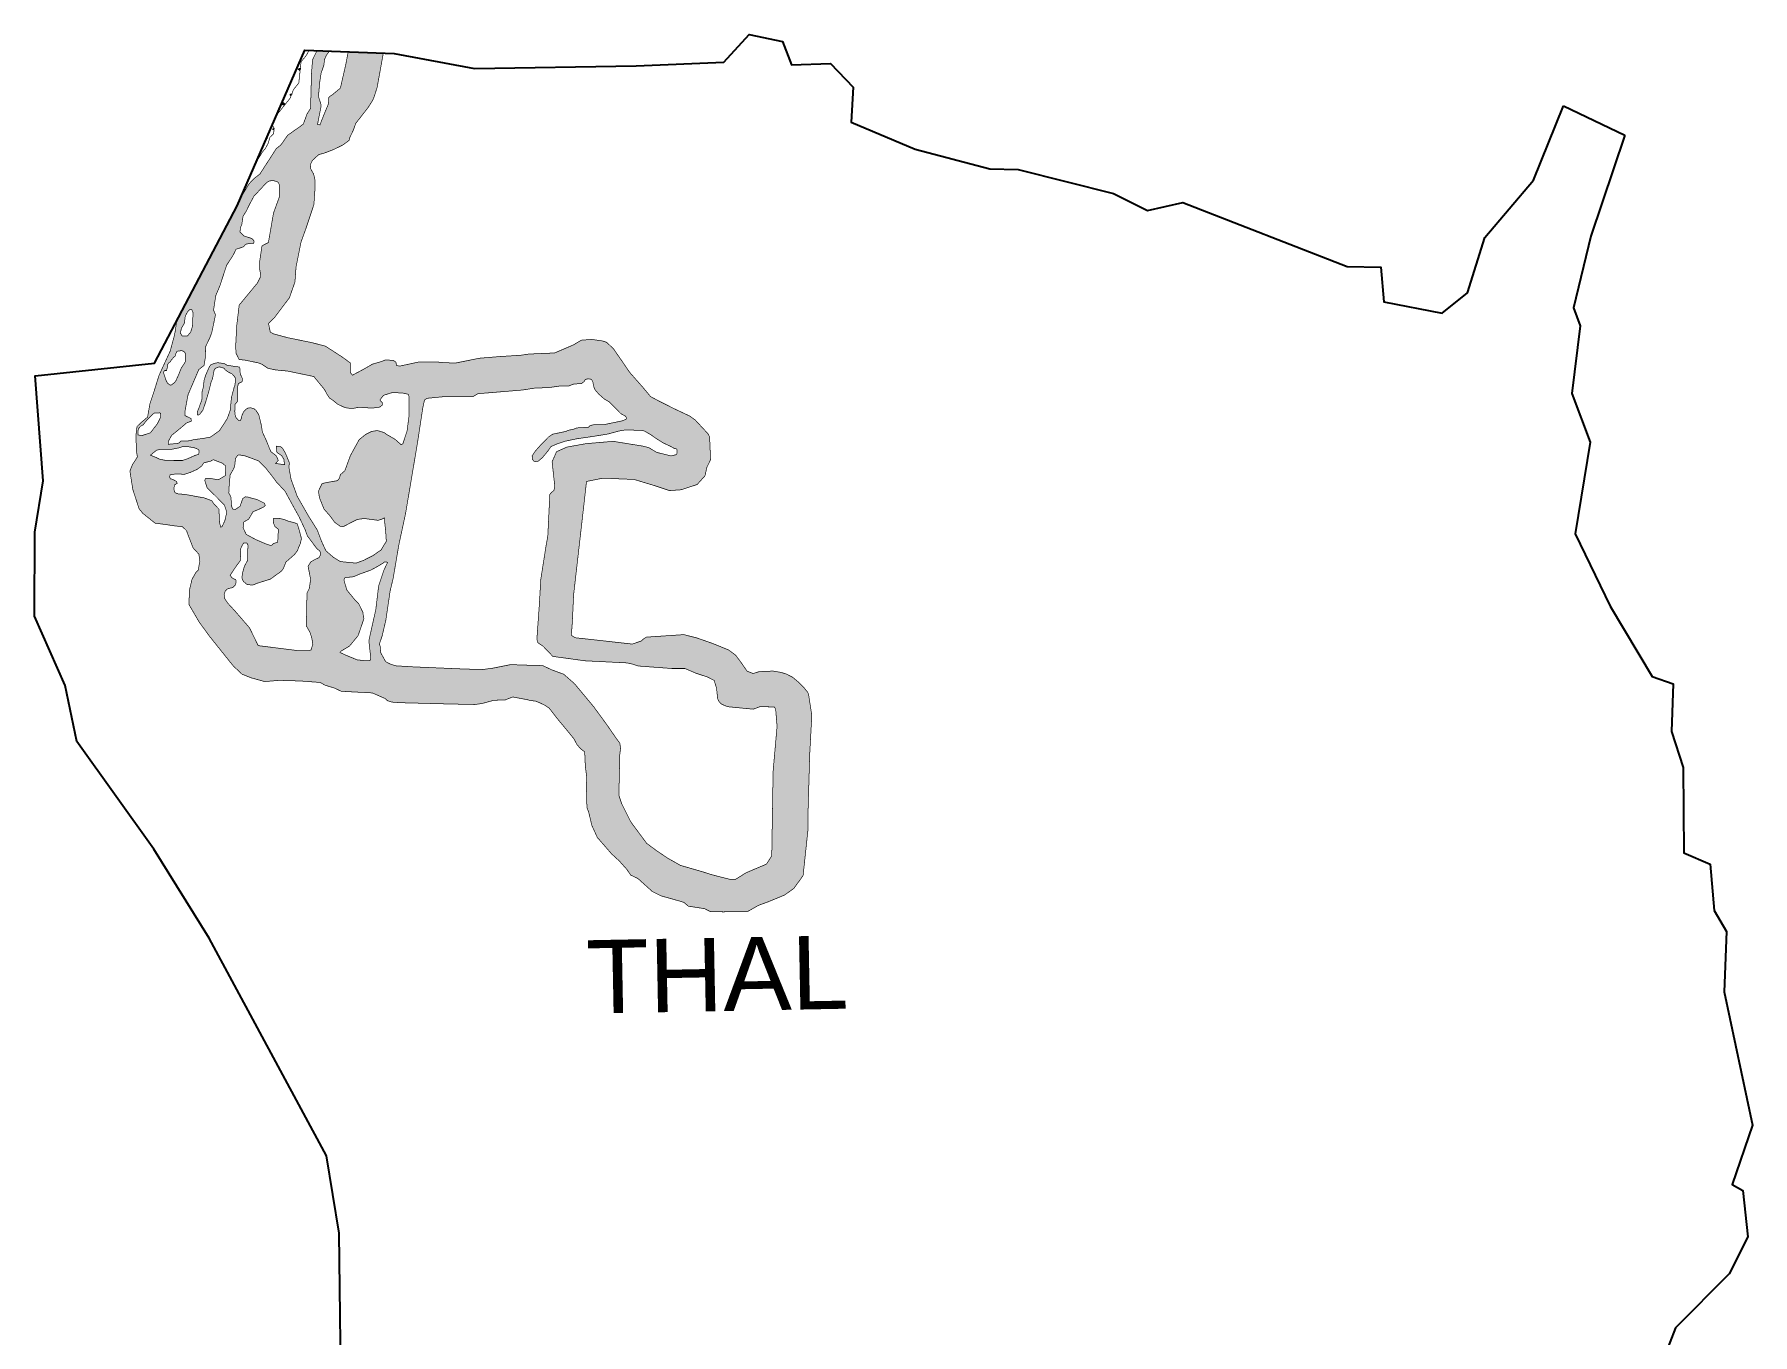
# Model space of a CAD drawing. Header units: metres. Extents: x 273943 to 276491, y 2065632 to 2069486.
# Drawn here: x 273943 to 276491, y 2067559 to 2069486 of the extents above; entities that cross this region are included whole.
import ezdxf

# ---------------------------------------------------------------- set-up
doc = ezdxf.new("R2010")
doc.units = ezdxf.units.M
doc.header["$MEASUREMENT"] = 0
for name, color, linetype in [('MANGROOVE BUFFER ZONE', 120, 'Continuous'), ('village', 3, 'Continuous'), ('VILLAGE NAME', 250, 'Continuous')]:
    doc.layers.add(name, color=color, linetype=linetype)
doc.styles.get("Standard").update_dxf_attribs({"font": 'simplex.shx'})

msp = doc.modelspace()

# ---------------------------------------------------------------- hatches: boundary and pattern name
at = {"layer": 'MANGROOVE BUFFER ZONE'}
h = msp.add_hatch(dxfattribs=at)
h.set_pattern_fill('GRASS', color=256, scale=18)
h.paths.add_polyline_path([(274365, 2069308), (274374, 2069310.5), (274386.7, 2069315.4), (274394.6, 2069319.2), (274401.1, 2069322.5), (274410.2, 2069329.3), (274410.2, 2069331.5), (274416.5, 2069344.6), (274419.8, 2069354.2), (274438.1, 2069377.6), (274439.4, 2069379.6), (274445.2, 2069388.9), (274447.7, 2069395.2), (274451.6, 2069407.6), (274460.8, 2069458.6), (274408.7, 2069460.4), (274405.2, 2069442), (274397.1, 2069406.5), (274385.8, 2069397.2), (274381.9, 2069394.6), (274380, 2069392.8), (274379.4, 2069383.1), (274373.7, 2069369.6), (274366.8, 2069352.1), (274363.2, 2069352.7), (274365.8, 2069365.8), (274366.9, 2069371.5), (274368.6, 2069379.9), (274368.1, 2069383.4), (274364.6, 2069394.1), (274366.5, 2069415.4), (274368.6, 2069428.8), (274372.7, 2069440.9), (274373.6, 2069448.8), (274376.3, 2069455.2), (274380.9, 2069461.4), (274362.5, 2069462), (274362.2, 2069461.7), (274355.9, 2069448.8), (274354.3, 2069428.9), (274352.9, 2069376.6), (274347.5, 2069367.9), (274342.3, 2069353.5), (274337.6, 2069349.8), (274332.7, 2069346.4), (274319, 2069336.7), (274309, 2069322.5), (274302.1, 2069316.9), (274277.7, 2069279.1), (274268.4, 2069271.9), (274261.4, 2069264.3), (274249.6, 2069244.3), (274244.3, 2069232.2), (274154.5, 2069061.6), (274152.3, 2069046.4), (274150.5, 2069037.8), (274144.8, 2069016.8), (274128.3, 2068980.9), (274121.4, 2068958.8), (274114.7, 2068938.4), (274111.3, 2068919), (274106.6, 2068914.9), (274100.7, 2068910), (274095.6, 2068905), (274094, 2068891.5), (274094.8, 2068867.9), (274095.7, 2068863.3), (274096.1, 2068860), (274093.9, 2068856.1), (274088.8, 2068848.5), (274085.1, 2068838.9), (274089.4, 2068811.7), (274098.6, 2068783.3), (274104.1, 2068776.3), (274122.5, 2068761.7), (274138.8, 2068759.6), (274149.8, 2068757.9), (274163.1, 2068756.4), (274169, 2068750.6), (274171.2, 2068744.5), (274178.8, 2068725), (274187.3, 2068715.8), (274188.8, 2068705.2), (274187.7, 2068699.7), (274186.4, 2068692.1), (274183.1, 2068689), (274177.2, 2068678.6), (274173.2, 2068661.8), (274172.7, 2068641), (274187.6, 2068615.4), (274203, 2068594.2), (274238.5, 2068549.9), (274251.4, 2068537.8), (274265.1, 2068532.4), (274284.9, 2068526.9), (274306.2, 2068528.7), (274337.7, 2068527.8), (274367.3, 2068525.6), (274374.2, 2068521.6), (274388.3, 2068517.3), (274398.4, 2068512.5), (274444.5, 2068510.1), (274463.8, 2068501.6), (274466.4, 2068498.7), (274473.5, 2068496.5), (274485.9, 2068495.6), (274558.6, 2068493.7), (274596.9, 2068492.9), (274607.8, 2068494.6), (274620.7, 2068498.1), (274625, 2068499.3), (274641.1, 2068499.5), (274644.6, 2068501), (274652.7, 2068504.1), (274674.1, 2068500.1), (274678.2, 2068499), (274686.5, 2068497.9), (274692.3, 2068495.6), (274699.9, 2068492), (274706.8, 2068487.4), (274718.7, 2068472), (274732.2, 2068455.8), (274743.3, 2068442.1), (274747.9, 2068433.5), (274754, 2068426.6), (274759.3, 2068422.9), (274760.2, 2068401.9), (274762.3, 2068385.2), (274761.8, 2068371.8), (274762.6, 2068340.4), (274765.4, 2068332.7), (274769.9, 2068313.7), (274778, 2068295.9), (274799.2, 2068271.5), (274811.1, 2068260.5), (274821.6, 2068248.7), (274827.5, 2068240.1), (274838.2, 2068235), (274859.5, 2068215.8), (274872.2, 2068209.4), (274900.6, 2068201.4), (274906.4, 2068199.6), (274913, 2068194), (274937.1, 2068190.3), (274945.8, 2068185.8), (274965.1, 2068185.6), (275000.9, 2068186.1), (275016.9, 2068195.2), (275031.4, 2068200.5), (275055.4, 2068210.4), (275069.2, 2068220.1), (275083.1, 2068239.3), (275090.4, 2068308), (275090.4, 2068332.1), (275092.9, 2068419), (275096, 2068476.7), (275091.1, 2068508.6), (275089.8, 2068511.2), (275083.4, 2068519.1), (275075.4, 2068526.7), (275067.6, 2068533.3), (275058.7, 2068537.9), (275050.5, 2068540.5), (275038.5, 2068542.5), (275017.8, 2068541.7), (275016.3, 2068541.1), (275008.9, 2068538.8), (274999.9, 2068542.5), (274990.7, 2068555.9), (274983, 2068566.2), (274972.4, 2068573.9), (274948.7, 2068583.5), (274925.6, 2068591.6), (274906.2, 2068596.5), (274850.8, 2068592.8), (274846.3, 2068589.9), (274843.3, 2068587.1), (274829.9, 2068582.5), (274764.4, 2068589.8), (274745, 2068591.9), (274739.5, 2068595.6), (274741, 2068614.9), (274742.9, 2068655.7), (274757.5, 2068783.6), (274762, 2068823.5), (274786.1, 2068828.4), (274832.6, 2068826.5), (274863.7, 2068817.1), (274885, 2068810), (274902.1, 2068811.2), (274926, 2068819), (274937.6, 2068831.8), (274940.4, 2068844.4), (274945.9, 2068855.7), (274944.8, 2068882.7), (274944.8, 2068889.1), (274941.9, 2068894.5), (274923.1, 2068914.7), (274914.4, 2068920.8), (274891.4, 2068931.6), (274868.1, 2068943.4), (274857, 2068949.3), (274846.4, 2068962.1), (274826.3, 2068984.9), (274802.3, 2069019.8), (274792, 2069029.7), (274785.7, 2069031.8), (274769.5, 2069034.1), (274754.1, 2069032.9), (274743.1, 2069026.2), (274714.7, 2069014), (274676.6, 2069012.4), (274664.5, 2069010.6), (274633.6, 2069008.7), (274603.3, 2069006.2), (274567.9, 2068999.1), (274553.9, 2068999.5), (274537.6, 2069000.8), (274514.2, 2069000.8), (274485.9, 2068994.7), (274480.7, 2068995.1), (274479.2, 2069000.8), (274475.3, 2069002.9), (274464.2, 2069003.8), (274457.3, 2069001.1), (274444.8, 2068997.5), (274431.4, 2068989.8), (274415.1, 2068981.1), (274411.7, 2068985.1), (274412, 2068990.2), (274411.8, 2068999.3), (274398.8, 2069008.7), (274374.7, 2069024.2), (274354, 2069029.5), (274319.2, 2069036.6), (274298.1, 2069042.3), (274293.2, 2069044.9), (274290.6, 2069057.8), (274298.9, 2069065.8), (274321.6, 2069095.9), (274329.8, 2069119.3), (274331.4, 2069141.7), (274338.8, 2069178.4), (274346.2, 2069198.9), (274357.9, 2069234.1), (274359.6, 2069259.2), (274359.6, 2069270), (274357.4, 2069279.3), (274353.3, 2069286.6), (274352.5, 2069293), (274355.7, 2069299.5)])
h.paths.add_polyline_path([(274304.3, 2069267.4), (274305.4, 2069265.9), (274306.8, 2069263.2), (274306.4, 2069244.6), (274298, 2069221.5), (274290.4, 2069177.7), (274280.9, 2069172.8), (274277.5, 2069150), (274277.5, 2069137.9), (274278.4, 2069132.9), (274279, 2069127.3), (274273.9, 2069117.4), (274247.1, 2069085), (274243.4, 2069054.1), (274241.8, 2069022.6), (274242.6, 2069013.3), (274247.1, 2069004), (274254.1, 2069003.7), (274275.9, 2068999.2), (274280.7, 2068997.3), (274289.8, 2068991.2), (274301.3, 2068988.8), (274318.6, 2068987.2), (274350.9, 2068980.5), (274357.8, 2068979), (274373.5, 2068959.9), (274377, 2068953.3), (274381, 2068947.1), (274386.8, 2068943.3), (274392.7, 2068938.3), (274401.3, 2068934.1), (274407.2, 2068932.3), (274415.9, 2068931.8), (274424.2, 2068933.4), (274444.7, 2068932.3), (274455.6, 2068933.8), (274459.1, 2068936.6), (274459.4, 2068940.1), (274455.7, 2068944.3), (274461, 2068951.2), (274474.5, 2068955.4), (274490, 2068954.5), (274498, 2068952.7), (274499, 2068948.5), (274498.7, 2068919.4), (274496, 2068898.5), (274489.7, 2068879.3), (274486.9, 2068878.2), (274478.2, 2068886), (274465.8, 2068893.2), (274462, 2068896), (274452, 2068899), (274443.5, 2068897.7), (274434.6, 2068893.3), (274424.9, 2068885.4), (274412, 2068862), (274403.7, 2068839.4), (274397.2, 2068833.7), (274395.5, 2068828), (274392.7, 2068824.7), (274376.8, 2068822), (274370, 2068820.4), (274364.6, 2068809.3), (274366.1, 2068799.3), (274372.8, 2068782.7), (274382.3, 2068771.8), (274388.3, 2068763.3), (274396.9, 2068757), (274401.4, 2068756.5), (274413.5, 2068762.9), (274422.4, 2068767.3), (274432.4, 2068768.6), (274453.1, 2068765.9), (274458.8, 2068767.7), (274461.8, 2068769.2), (274462.9, 2068769.3), (274462.9, 2068762.3), (274464.3, 2068749.1), (274465.2, 2068734.8), (274457.4, 2068722), (274445.5, 2068713.7), (274431.5, 2068706.6), (274420.3, 2068702.5), (274397, 2068704.8), (274386.1, 2068711.6), (274375.6, 2068720.9), (274368.9, 2068735.5), (274362.8, 2068751.7), (274349.7, 2068772.5), (274333.1, 2068801.6), (274323.9, 2068827), (274320.9, 2068844), (274321.4, 2068851.2), (274319.5, 2068856.2), (274315.5, 2068865.9), (274311.2, 2068872.9), (274308.5, 2068875), (274302.3, 2068875.8), (274302.1, 2068874.5), (274303, 2068866.6), (274310, 2068861.9), (274313.3, 2068856.6), (274314.3, 2068848.4), (274301, 2068850.2), (274305.1, 2068854.8), (274302.1, 2068861.5), (274293.9, 2068867.9), (274287.5, 2068883.8), (274281.5, 2068896.8), (274279.9, 2068907.1), (274276.1, 2068922.6), (274271.8, 2068929.1), (274268.8, 2068931.5), (274263.5, 2068932.8), (274260.4, 2068932.4), (274258.4, 2068931.4), (274253.9, 2068927.3), (274251.4, 2068922.1), (274250.1, 2068916.6), (274248.8, 2068913.9), (274246.5, 2068913.6), (274241.4, 2068919.5), (274240.6, 2068927.2), (274240.9, 2068937.7), (274244.8, 2068942.6), (274244.9, 2068964.6), (274246, 2068968.8), (274250.9, 2068971), (274251.7, 2068972.6), (274252, 2068975.9), (274248.7, 2068982.8), (274248.1, 2068991.1), (274247.2, 2068993.1), (274245, 2068993.5), (274240.7, 2068994), (274228.9, 2068995.9), (274225.4, 2068998.2), (274215.2, 2068999.6), (274210.3, 2068998.6), (274205.4, 2068996.7), (274203.2, 2068994.2), (274201.1, 2068989.5), (274197.9, 2068982.4), (274195.2, 2068974.1), (274193.6, 2068961.9), (274192, 2068956), (274191.7, 2068944), (274189.2, 2068937.8), (274188, 2068934.1), (274185, 2068926.5), (274185, 2068922.3), (274187.2, 2068922.2), (274188.9, 2068923.6), (274193.3, 2068929.2), (274197.6, 2068941.9), (274202.3, 2068957.8), (274205.7, 2068971.8), (274207.5, 2068975.4), (274209.9, 2068988.5), (274211.7, 2068991.2), (274217.7, 2068993.5), (274224.8, 2068991.3), (274226.1, 2068989.2), (274230.3, 2068986.1), (274232.8, 2068984.8), (274236.5, 2068983), (274240, 2068979.4), (274241.5, 2068976.3), (274241, 2068966.5), (274239.8, 2068963.8), (274235.6, 2068948.1), (274233.8, 2068929), (274229.6, 2068917.2), (274225, 2068909.7), (274217.8, 2068898.8), (274204.5, 2068889.3), (274194.7, 2068887.5), (274179.2, 2068885.4), (274173.7, 2068883.8), (274162.9, 2068883.5), (274160.9, 2068883.5), (274158.5, 2068881), (274155.7, 2068879.8), (274149.3, 2068879.3), (274146.1, 2068879), (274142, 2068878.6), (274142.4, 2068883.6), (274147, 2068891.9), (274159.9, 2068902.4), (274168.8, 2068910), (274176.4, 2068913.2), (274175.5, 2068917), (274171.7, 2068918.8), (274167, 2068921), (274166.9, 2068928.4), (274168.3, 2068936.1), (274171.2, 2068951.8), (274176, 2068963.3), (274187.2, 2068989.4), (274195, 2068995.4), (274197.1, 2069008.2), (274197.2, 2069023.2), (274203.7, 2069036.8), (274206.5, 2069044.3), (274211.4, 2069067.8), (274211.9, 2069070.9), (274209.1, 2069077.5), (274212.4, 2069099.1), (274218.5, 2069113.5), (274228.4, 2069143.9), (274236.9, 2069156.8), (274239.5, 2069161.6), (274242.4, 2069167.7), (274250.8, 2069170.4), (274253.6, 2069171.5), (274255.6, 2069173.8), (274257.3, 2069175.3), (274260.6, 2069175.9), (274268.5, 2069176.7), (274269.2, 2069179), (274268.4, 2069181.3), (274266.1, 2069183.6), (274254, 2069187.5), (274248.3, 2069193.2), (274248.8, 2069198), (274249.3, 2069200.8), (274250.9, 2069203.8), (274252.8, 2069216.7), (274257.5, 2069224), (274262.3, 2069234), (274268.9, 2069246.3), (274277.6, 2069255.6), (274286.5, 2069265.2), (274290.5, 2069268.5), (274293.8, 2069269.2), (274297.7, 2069269.3), (274299.2, 2069269.1)], flags=16)
h.paths.add_polyline_path([(274176.8, 2069078.1), (274178.5, 2069074.3), (274178.5, 2069071.2), (274178.4, 2069067.3), (274177.8, 2069053.4), (274175.2, 2069044.9), (274170.5, 2069039.3), (274162.5, 2069039.2), (274160, 2069043.4), (274160.4, 2069046.1), (274161.6, 2069050.7), (274161.9, 2069051.5), (274163.7, 2069054.4), (274165.2, 2069056.6), (274166.3, 2069059.9), (274166.6, 2069064.5), (274167.2, 2069068.7), (274171, 2069075.7), (274173.5, 2069078.2)], flags=16)
h.paths.add_polyline_path([(274165.1, 2069016.3), (274167, 2069014.1), (274167.3, 2069001), (274164.9, 2068997.2), (274161.2, 2068991.5), (274156.9, 2068980.9), (274154.5, 2068975.6), (274152.6, 2068971.4), (274150.2, 2068969.2), (274146.7, 2068966.7), (274144.9, 2068966.2), (274140.9, 2068969.2), (274138.3, 2068974.4), (274134.9, 2068984.8), (274135.5, 2068986.8), (274136.1, 2068987.4), (274137, 2068988), (274139.4, 2068988), (274140.9, 2068993.5), (274141.1, 2068997), (274142.4, 2068999.2), (274144.8, 2069000.7), (274146.6, 2069003.7), (274150.3, 2069007.8), (274152, 2069009), (274153.1, 2069012.8), (274154.5, 2069015.9), (274156.2, 2069016.8), (274161.8, 2069017.4)], flags=16)
h.paths.add_polyline_path([(274525.7, 2068946.8), (274548.3, 2068949), (274593.9, 2068949.3), (274600.9, 2068953.6), (274667.4, 2068959.1), (274685, 2068961.9), (274706.5, 2068962.7), (274723.1, 2068965.1), (274736, 2068965.2), (274743, 2068967.9), (274754.5, 2068968.7), (274758.2, 2068971.3), (274760, 2068974.1), (274761.7, 2068975.1), (274764.1, 2068975.7), (274767.3, 2068975.5), (274769.7, 2068974.2), (274771.4, 2068970.8), (274772.6, 2068964.9), (274773.7, 2068961), (274775.4, 2068958.5), (274780.2, 2068953), (274788.3, 2068945.8), (274795.6, 2068941.5), (274800.2, 2068936.9), (274812.7, 2068924.2), (274819.8, 2068920.3), (274821.1, 2068918.1), (274821.1, 2068916.7), (274820.6, 2068915.8), (274816.2, 2068913.7), (274808.4, 2068912), (274788.1, 2068907.8), (274773.8, 2068907.8), (274767.2, 2068906.4), (274765.1, 2068904), (274747.4, 2068902.9), (274743.5, 2068901.2), (274734.3, 2068899.2), (274731.7, 2068897.8), (274711.9, 2068893.6), (274706, 2068889.8), (274695.3, 2068878.9), (274686.1, 2068868.6), (274681.4, 2068861.4), (274682, 2068855.9), (274684.3, 2068853.4), (274686, 2068853), (274690.3, 2068853.5), (274696.6, 2068858.8), (274702.3, 2068865.6), (274704.4, 2068868.2), (274709.3, 2068875.3), (274718.6, 2068879.3), (274730.8, 2068883.3), (274747.1, 2068886.7), (274773, 2068890.5), (274793.5, 2068893.8), (274810, 2068898.3), (274818.8, 2068899.8), (274841.6, 2068899.4), (274847.7, 2068898.4), (274856.9, 2068893.1), (274865.9, 2068886.8), (274875.8, 2068880.6), (274886.2, 2068875.8), (274892.9, 2068872.1), (274895.6, 2068871.8), (274896.3, 2068870.2), (274896.2, 2068865.5), (274895.2, 2068863.3), (274887.3, 2068861.4), (274866.2, 2068866.6), (274854.3, 2068873.7), (274845.1, 2068876), (274801.6, 2068883), (274761.4, 2068879.6), (274732.9, 2068874.5), (274717.6, 2068867.7), (274711, 2068852.7), (274714.9, 2068816.8), (274713.8, 2068810.4), (274709.8, 2068806.9), (274707.6, 2068804.3), (274704.6, 2068742.4), (274702, 2068728.1), (274694.2, 2068678.2), (274692.1, 2068641.6), (274688.4, 2068589.4), (274690, 2068584.4), (274697.6, 2068579.3), (274706, 2068570.7), (274712, 2068564.2), (274725.6, 2068562.4), (274759.6, 2068557.7), (274822.3, 2068554.6), (274829.9, 2068552.9), (274838.7, 2068550), (274888.3, 2068546.3), (274907.9, 2068546.3), (274924.2, 2068539.3), (274941.3, 2068533.7), (274951.2, 2068528.6), (274954.8, 2068517.1), (274956.3, 2068502.2), (274957.6, 2068498.3), (274961.6, 2068494), (274966, 2068491.8), (274971, 2068489.7), (275009, 2068486), (275015.3, 2068488.2), (275018.6, 2068489.5), (275028.9, 2068489.5), (275040.4, 2068489.4), (275042.4, 2068485.9), (275044.5, 2068460.6), (275038.6, 2068393.7), (275036.6, 2068268.4), (275028.7, 2068256.3), (274998.5, 2068243.5), (274983.3, 2068234), (274974, 2068234), (274962.9, 2068236.7), (274947.2, 2068240.8), (274935.3, 2068244.6), (274901.2, 2068254.5), (274881.6, 2068265.6), (274864.9, 2068277), (274851.2, 2068287.1), (274827.7, 2068318.9), (274814.1, 2068345.9), (274810, 2068358.4), (274811.4, 2068419.2), (274812.5, 2068428.2), (274811.4, 2068435.4), (274802.2, 2068448.3), (274793, 2068461.8), (274772.6, 2068489.7), (274744.1, 2068523.9), (274728.2, 2068537.8), (274710.5, 2068544.3), (274697.1, 2068550.6), (274667.3, 2068551.4), (274649.7, 2068552.1), (274623.2, 2068546.8), (274608, 2068544.8), (274581.3, 2068545.5), (274505.3, 2068548.7), (274479, 2068550.3), (274470.6, 2068553.1), (274464.2, 2068556.5), (274458.3, 2068567.1), (274456.8, 2068570), (274456.2, 2068578.8), (274455.1, 2068582.4), (274455.7, 2068584.9), (274458.9, 2068594.1), (274464.5, 2068617.9), (274470.9, 2068661.3), (274475.4, 2068680.2), (274483.9, 2068730.2), (274493.7, 2068775.7), (274511.5, 2068881.3), (274519.3, 2068932.7), (274521.8, 2068944.2)], flags=16)
h.paths.add_polyline_path([(274130.7, 2068924.4), (274130.5, 2068918.7), (274128.9, 2068915.2), (274125.7, 2068909), (274121.6, 2068903.6), (274115.6, 2068895.7), (274103.1, 2068891.6), (274099.3, 2068892.1), (274097.1, 2068892.5), (274097.1, 2068898.2), (274097.6, 2068901.1), (274099.4, 2068903.8), (274101, 2068905.5), (274104.9, 2068907.5), (274107.9, 2068911.7), (274111.9, 2068916.2), (274115.9, 2068920), (274120.2, 2068924.7), (274128.9, 2068925.3)], flags=16)
h.paths.add_polyline_path([(274256, 2068861.4), (274275.9, 2068854), (274287, 2068842.7), (274295.4, 2068832.1), (274302.2, 2068822.9), (274315.2, 2068808.9), (274323.7, 2068793.2), (274329.2, 2068783.1), (274335.3, 2068772.3), (274344.6, 2068752.6), (274348.3, 2068742.6), (274361.9, 2068724.4), (274366.8, 2068720.1), (274367.3, 2068718.4), (274367.3, 2068714.1), (274365.2, 2068710.5), (274358.8, 2068707.6), (274353.3, 2068704.3), (274349.2, 2068697.9), (274353, 2068678.6), (274351.1, 2068665.2), (274347.6, 2068658.2), (274346.6, 2068609.5), (274351.9, 2068600.2), (274354.7, 2068591.6), (274356.3, 2068582.4), (274353.6, 2068573.8), (274350.9, 2068572.9), (274334.1, 2068572.8), (274275.3, 2068580.2), (274262.4, 2068606.6), (274240.6, 2068631.8), (274230, 2068643.3), (274225.7, 2068649.8), (274224.8, 2068656), (274226.4, 2068661.1), (274230.4, 2068664.7), (274237.4, 2068666.2), (274241.3, 2068670.1), (274242.1, 2068672.2), (274242.5, 2068676.3), (274242, 2068677.9), (274238.4, 2068679.4), (274236.2, 2068681.1), (274233.7, 2068684.3), (274239.7, 2068693.7), (274244.9, 2068701), (274248.7, 2068706), (274249.5, 2068719.5), (274248.6, 2068722.3), (274251.3, 2068728.2), (274253.5, 2068732), (274254.2, 2068732.5), (274257.8, 2068732.5), (274258.8, 2068731.7), (274260.2, 2068729.1), (274259.6, 2068718.9), (274259.6, 2068706.7), (274254.9, 2068698), (274252, 2068687.8), (274251.1, 2068680.4), (274253.2, 2068675.5), (274258.8, 2068670.8), (274267, 2068669.9), (274273.7, 2068672.6), (274293.4, 2068678.8), (274309.7, 2068690.6), (274312.7, 2068694.6), (274316.3, 2068704), (274322.8, 2068709.7), (274329.1, 2068715.3), (274333.7, 2068721.3), (274335, 2068725.2), (274337.8, 2068731.6), (274339.4, 2068739), (274335, 2068755.2), (274333.1, 2068760.7), (274328.3, 2068762.7), (274321.3, 2068764.2), (274313.5, 2068767.2), (274306.7, 2068768.8), (274298.3, 2068768.8), (274297.7, 2068767.9), (274298, 2068761.5), (274300.4, 2068756.4), (274305.2, 2068752.7), (274304.2, 2068733.6), (274297.6, 2068731.3), (274295.8, 2068729.4), (274294, 2068728.5), (274287.1, 2068730.8), (274271.5, 2068737.5), (274257.5, 2068745.1), (274252.9, 2068754.9), (274254, 2068763.5), (274261.1, 2068767.6), (274267.7, 2068778.7), (274275.4, 2068781.9), (274283.3, 2068785.6), (274284.7, 2068787.1), (274285.9, 2068788.1), (274285.1, 2068789.6), (274283.9, 2068791.6), (274273.5, 2068796.8), (274264.3, 2068799.1), (274259.7, 2068800.6), (274256.4, 2068800.8), (274252.4, 2068798.3), (274248.3, 2068786.5), (274240.3, 2068781.5), (274237.2, 2068783), (274235.8, 2068787), (274234.9, 2068800.2), (274233.2, 2068803.7), (274231.6, 2068806.5), (274232.2, 2068810.9), (274231.9, 2068812.4), (274233.2, 2068827.9), (274233.7, 2068833.3), (274238.4, 2068841.5), (274240.4, 2068846), (274241.6, 2068857.5), (274243.5, 2068860.4), (274244.8, 2068862.3), (274246.7, 2068863)], flags=16)
h.paths.add_polyline_path([(274180.8, 2068873.4), (274185.4, 2068871.5), (274187.6, 2068869.9), (274187.6, 2068867.9), (274187.1, 2068863.7), (274182.1, 2068862.3), (274170.5, 2068857.2), (274163, 2068854.6), (274150.5, 2068854.6), (274136.8, 2068855), (274129.1, 2068856.6), (274127.9, 2068857.1), (274124.3, 2068858.9), (274115.5, 2068862.5), (274124.9, 2068870), (274130.7, 2068871.1), (274148, 2068871.4), (274158, 2068873.4), (274162.7, 2068875), (274171.9, 2068875)], flags=16)
h.paths.add_polyline_path([(274208.6, 2068855.8), (274222.5, 2068850.5), (274226.8, 2068846.6), (274227.1, 2068841.6), (274226.5, 2068834.5), (274226.7, 2068832.3), (274216.2, 2068826), (274202, 2068828.4), (274197.5, 2068828.4), (274196, 2068825.2), (274199.6, 2068814.1), (274213.4, 2068800.6), (274225.2, 2068788.4), (274228.7, 2068778), (274227.2, 2068771.3), (274226.2, 2068766.6), (274223.7, 2068760.6), (274221.4, 2068756.4), (274219.7, 2068755.9), (274218, 2068762.7), (274217.1, 2068782.5), (274209.8, 2068790), (274206.3, 2068795.1), (274194.7, 2068799.4), (274184, 2068801.1), (274175.2, 2068802.9), (274165.5, 2068804.5), (274156.9, 2068805), (274152.1, 2068806.8), (274150.3, 2068811.3), (274151, 2068818.3), (274155.2, 2068820.8), (274153.7, 2068823.8), (274148.3, 2068826.8), (274145.5, 2068827.3), (274143.9, 2068830), (274144.7, 2068833.3), (274153.7, 2068834.8), (274165.8, 2068834.1), (274174.6, 2068836.9), (274184.7, 2068841.4), (274191.6, 2068846.6), (274194.7, 2068851.1), (274199.2, 2068852.3), (274204.8, 2068853.6)], flags=16)
h.paths.add_polyline_path([(274462.3, 2068704.2), (274465.5, 2068704.2), (274467, 2068703.4), (274464.4, 2068697.9), (274461.6, 2068691.9), (274453.8, 2068668.5), (274449.6, 2068633.5), (274439.3, 2068587.5), (274441, 2068572.4), (274441.8, 2068565), (274442, 2068559.3), (274440.7, 2068557.9), (274437.5, 2068557.7), (274422.3, 2068559), (274404.1, 2068566.5), (274399.1, 2068568.9), (274396.4, 2068570.3), (274398, 2068572), (274410.7, 2068579.6), (274423.3, 2068594.9), (274428.6, 2068610.1), (274432, 2068620.1), (274431, 2068625.4), (274430.4, 2068629.8), (274424.3, 2068642.3), (274418, 2068648.8), (274406.8, 2068662.5), (274403.5, 2068673.4), (274402.5, 2068677.5), (274403.2, 2068680.3), (274405, 2068681.1), (274416.6, 2068682.3), (274425.1, 2068686), (274442.2, 2068692.1), (274451.4, 2068697.1), (274460.4, 2068702.5)], flags=16)
h = msp.add_hatch(dxfattribs=at)
h.set_pattern_fill('GRASS', color=256, scale=18)
h.paths.add_polyline_path([(274335.5, 2069414.4), (274338.8, 2069445.7), (274345.6, 2069453.6), (274347.8, 2069457.2), (274349.7, 2069460.7), (274349.9, 2069462.4), (274344.3, 2069462.6), (274303.2, 2069367.9), (274304.6, 2069369.1), (274322.6, 2069391.6), (274327.4, 2069404)])
h = msp.add_hatch(dxfattribs=at)
h.set_pattern_fill('GRASS', color=256, scale=18)
h.paths.add_polyline_path([(274292.7, 2069333.8), (274298.1, 2069339), (274299, 2069347.2), (274296.1, 2069351.6), (274272.1, 2069296.3), (274281.1, 2069311.1), (274286.2, 2069317.6), (274289.8, 2069324.1)])

# ---------------------------------------------------------------- linework, layer by layer
at = {"color": 3, "flags": 128}
msp.add_lwpolyline([(276210.6, 2069380.5), (276301.2, 2069337)], dxfattribs=at)
at = {"layer": 'MANGROOVE BUFFER ZONE', "const_width": 1, "flags": 128}
for points in [[(274154.5, 2069061.6), (274152.3, 2069046.4), (274150.5, 2069037.8), (274144.8, 2069016.8), (274128.3, 2068980.9), (274121.4, 2068958.8), (274114.7, 2068938.4), (274111.3, 2068919), (274106.6, 2068914.9), (274100.7, 2068910), (274095.6, 2068905), (274094, 2068891.5), (274094.8, 2068867.9), (274095.7, 2068863.3), (274096.1, 2068860), (274093.9, 2068856.1), (274088.8, 2068848.5), (274085.1, 2068838.9), (274089.4, 2068811.7), (274098.6, 2068783.3), (274104.1, 2068776.3), (274122.5, 2068761.7), (274138.8, 2068759.6), (274149.8, 2068757.9), (274163.1, 2068756.4), (274169, 2068750.6), (274171.2, 2068744.5), (274178.8, 2068725), (274187.3, 2068715.8), (274188.8, 2068705.2), (274187.7, 2068699.7), (274186.4, 2068692.1), (274183.1, 2068689), (274177.2, 2068678.6), (274173.2, 2068661.8), (274172.7, 2068641), (274187.6, 2068615.4), (274203, 2068594.2), (274238.5, 2068549.9), (274251.4, 2068537.8), (274265.1, 2068532.4), (274284.9, 2068526.9), (274306.2, 2068528.7), (274337.7, 2068527.8), (274367.3, 2068525.6), (274374.2, 2068521.6), (274388.3, 2068517.3), (274398.4, 2068512.5), (274444.5, 2068510.1), (274463.8, 2068501.6), (274466.4, 2068498.7), (274473.5, 2068496.5), (274485.9, 2068495.6), (274558.6, 2068493.7), (274596.9, 2068492.9), (274607.8, 2068494.6), (274620.7, 2068498.1), (274625, 2068499.3), (274641.1, 2068499.5), (274644.6, 2068501), (274652.7, 2068504.1), (274674.1, 2068500.1), (274678.2, 2068499), (274686.5, 2068497.9), (274692.3, 2068495.6), (274699.9, 2068492), (274706.8, 2068487.4), (274718.7, 2068472), (274732.2, 2068455.8), (274743.3, 2068442.1), (274747.9, 2068433.5), (274754, 2068426.6), (274759.3, 2068422.9), (274760.2, 2068401.9), (274762.3, 2068385.2), (274761.8, 2068371.8), (274762.6, 2068340.4), (274765.4, 2068332.7), (274769.9, 2068313.7), (274778, 2068295.9), (274799.2, 2068271.5), (274811.1, 2068260.5), (274821.6, 2068248.7), (274827.5, 2068240.1), (274838.2, 2068235), (274859.5, 2068215.8), (274872.2, 2068209.4), (274900.6, 2068201.4), (274906.4, 2068199.6), (274913, 2068194), (274937.1, 2068190.3), (274945.8, 2068185.8), (274965.1, 2068185.6), (275000.9, 2068186.1), (275016.9, 2068195.2), (275031.4, 2068200.5), (275055.4, 2068210.4), (275069.2, 2068220.1), (275083.1, 2068239.3), (275090.4, 2068308), (275090.4, 2068332.1), (275092.9, 2068419), (275096, 2068476.7), (275091.1, 2068508.6), (275089.8, 2068511.2), (275083.4, 2068519.1), (275075.4, 2068526.7), (275067.6, 2068533.3), (275058.7, 2068537.9), (275050.5, 2068540.5), (275038.5, 2068542.5), (275017.8, 2068541.7), (275016.3, 2068541.1), (275008.9, 2068538.8), (274999.9, 2068542.5), (274990.7, 2068555.9), (274983, 2068566.2), (274972.4, 2068573.9), (274948.7, 2068583.5), (274925.6, 2068591.6), (274906.2, 2068596.5), (274850.8, 2068592.8), (274846.3, 2068589.9), (274843.3, 2068587.1), (274829.9, 2068582.5), (274764.4, 2068589.8), (274745, 2068591.9), (274739.5, 2068595.6), (274741, 2068614.9), (274742.9, 2068655.7), (274757.5, 2068783.6), (274762, 2068823.5), (274786.1, 2068828.4), (274832.6, 2068826.5), (274863.7, 2068817.1), (274885, 2068810), (274902.1, 2068811.2), (274926, 2068819), (274937.6, 2068831.8), (274940.4, 2068844.4), (274945.9, 2068855.7), (274944.8, 2068882.7), (274944.8, 2068889.1), (274941.9, 2068894.5), (274923.1, 2068914.7), (274914.4, 2068920.8), (274891.4, 2068931.6), (274868.1, 2068943.4), (274857, 2068949.3), (274846.4, 2068962.1), (274826.3, 2068984.9), (274802.3, 2069019.8), (274792, 2069029.7), (274785.7, 2069031.8), (274769.5, 2069034.1), (274754.1, 2069032.9), (274743.1, 2069026.2), (274714.7, 2069014), (274676.6, 2069012.4), (274664.5, 2069010.6), (274633.6, 2069008.7), (274603.3, 2069006.2), (274567.9, 2068999.1), (274553.9, 2068999.5), (274537.6, 2069000.8), (274514.2, 2069000.8), (274485.9, 2068994.7), (274480.7, 2068995.1), (274479.2, 2069000.8), (274475.3, 2069002.9), (274464.2, 2069003.8), (274457.3, 2069001.1), (274444.8, 2068997.5), (274431.4, 2068989.8), (274415.1, 2068981.1), (274411.7, 2068985.1), (274412, 2068990.2), (274411.8, 2068999.3), (274398.8, 2069008.7), (274374.7, 2069024.2), (274354, 2069029.5), (274319.2, 2069036.6), (274298.1, 2069042.3), (274293.2, 2069044.9), (274290.6, 2069057.8), (274298.9, 2069065.8), (274321.6, 2069095.9), (274329.8, 2069119.3), (274331.4, 2069141.7), (274338.8, 2069178.4), (274346.2, 2069198.9), (274357.9, 2069234.1), (274359.6, 2069259.2), (274359.6, 2069270), (274357.4, 2069279.3), (274353.3, 2069286.6), (274352.5, 2069293), (274355.7, 2069299.5), (274365, 2069308), (274374, 2069310.5), (274386.7, 2069315.4), (274394.6, 2069319.2), (274401.1, 2069322.5), (274410.2, 2069329.3), (274410.2, 2069331.5), (274416.5, 2069344.6), (274419.8, 2069354.2), (274438.1, 2069377.6), (274439.4, 2069379.6), (274445.2, 2069388.9), (274447.7, 2069395.2), (274451.6, 2069407.6), (274460.8, 2069458.6)], [(274362.5, 2069462), (274362.2, 2069461.7), (274355.9, 2069448.8), (274354.3, 2069428.9), (274352.9, 2069376.6), (274347.5, 2069367.9), (274342.3, 2069353.5), (274337.6, 2069349.8), (274332.7, 2069346.4), (274319, 2069336.7), (274309, 2069322.5), (274302.1, 2069316.9), (274277.7, 2069279.1), (274268.4, 2069271.9), (274261.4, 2069264.3), (274249.6, 2069244.3)], [(274303.2, 2069367.9), (274304.6, 2069369.1), (274322.6, 2069391.6), (274327.4, 2069404), (274335.5, 2069414.4), (274338.8, 2069445.7), (274345.6, 2069453.6), (274347.8, 2069457.2), (274349.7, 2069460.7), (274349.9, 2069462.4)], [(274408.7, 2069460.4), (274405.2, 2069442), (274397.1, 2069406.5), (274385.8, 2069397.2), (274381.9, 2069394.6), (274380, 2069392.8), (274379.4, 2069383.1), (274373.7, 2069369.6), (274366.8, 2069352.1), (274363.2, 2069352.7), (274365.8, 2069365.8), (274366.9, 2069371.5), (274368.6, 2069379.9), (274368.1, 2069383.4), (274364.6, 2069394.1), (274366.5, 2069415.4), (274368.6, 2069428.8), (274372.7, 2069440.9), (274373.6, 2069448.8), (274376.3, 2069455.2), (274380.9, 2069461.4)], [(274272.1, 2069296.3), (274281.1, 2069311.1), (274286.2, 2069317.6), (274289.8, 2069324.1), (274292.7, 2069333.8), (274298.1, 2069339), (274299, 2069347.2), (274296.1, 2069351.6)]]:
    msp.add_lwpolyline(points, dxfattribs=at)
for points in [[(274299.2, 2069269.1), (274304.3, 2069267.4), (274305.4, 2069265.9), (274306.8, 2069263.2), (274306.4, 2069244.6), (274298, 2069221.5), (274290.4, 2069177.7), (274280.9, 2069172.8), (274277.5, 2069150), (274277.5, 2069137.9), (274278.4, 2069132.9), (274279, 2069127.3), (274273.9, 2069117.4), (274247.1, 2069085), (274243.4, 2069054.1), (274241.8, 2069022.6), (274242.6, 2069013.3), (274247.1, 2069004), (274254.1, 2069003.7), (274275.9, 2068999.2), (274280.7, 2068997.3), (274289.8, 2068991.2), (274301.3, 2068988.8), (274318.6, 2068987.2), (274350.9, 2068980.5), (274357.8, 2068979), (274373.5, 2068959.9), (274377, 2068953.3), (274381, 2068947.1), (274386.8, 2068943.3), (274392.7, 2068938.3), (274401.3, 2068934.1), (274407.2, 2068932.3), (274415.9, 2068931.8), (274424.2, 2068933.4), (274444.7, 2068932.3), (274455.6, 2068933.8), (274459.1, 2068936.6), (274459.4, 2068940.1), (274455.7, 2068944.3), (274461, 2068951.2), (274474.5, 2068955.4), (274490, 2068954.5), (274498, 2068952.7), (274499, 2068948.5), (274498.7, 2068919.4), (274496, 2068898.5), (274489.7, 2068879.3), (274486.9, 2068878.2), (274478.2, 2068886), (274465.8, 2068893.2), (274462, 2068896), (274452, 2068899), (274443.5, 2068897.7), (274434.6, 2068893.3), (274424.9, 2068885.4), (274412, 2068862), (274403.7, 2068839.4), (274397.2, 2068833.7), (274395.5, 2068828), (274392.7, 2068824.7), (274376.8, 2068822), (274370, 2068820.4), (274364.6, 2068809.3), (274366.1, 2068799.3), (274372.8, 2068782.7), (274382.3, 2068771.8), (274388.3, 2068763.3), (274396.9, 2068757), (274401.4, 2068756.5), (274413.5, 2068762.9), (274422.4, 2068767.3), (274432.4, 2068768.6), (274453.1, 2068765.9), (274458.8, 2068767.7), (274461.8, 2068769.2), (274462.9, 2068769.3), (274462.9, 2068762.3), (274464.3, 2068749.1), (274465.2, 2068734.8), (274457.4, 2068722), (274445.5, 2068713.7), (274431.5, 2068706.6), (274420.3, 2068702.5), (274397, 2068704.8), (274386.1, 2068711.6), (274375.6, 2068720.9), (274368.9, 2068735.5), (274362.8, 2068751.7), (274349.7, 2068772.5), (274333.1, 2068801.6), (274323.9, 2068827), (274320.9, 2068844), (274321.4, 2068851.2), (274319.5, 2068856.2), (274315.5, 2068865.9), (274311.2, 2068872.9), (274308.5, 2068875), (274302.3, 2068875.8), (274302.1, 2068874.5), (274303, 2068866.6), (274310, 2068861.9), (274313.3, 2068856.6), (274314.3, 2068848.4), (274301, 2068850.2), (274305.1, 2068854.8), (274302.1, 2068861.5), (274293.9, 2068867.9), (274287.5, 2068883.8), (274281.5, 2068896.8), (274279.9, 2068907.1), (274276.1, 2068922.6), (274271.8, 2068929.1), (274268.8, 2068931.5), (274263.5, 2068932.8), (274260.4, 2068932.4), (274258.4, 2068931.4), (274253.9, 2068927.3), (274251.4, 2068922.1), (274250.1, 2068916.6), (274248.8, 2068913.9), (274246.5, 2068913.6), (274241.4, 2068919.5), (274240.6, 2068927.2), (274240.9, 2068937.7), (274244.8, 2068942.6), (274244.9, 2068964.6), (274246, 2068968.8), (274250.9, 2068971), (274251.7, 2068972.6), (274252, 2068975.9), (274248.7, 2068982.8), (274248.1, 2068991.1), (274247.2, 2068993.1), (274245, 2068993.5), (274240.7, 2068994), (274228.9, 2068995.9), (274225.4, 2068998.2), (274215.2, 2068999.6), (274210.3, 2068998.6), (274205.4, 2068996.7), (274203.2, 2068994.2), (274201.1, 2068989.5), (274197.9, 2068982.4), (274195.2, 2068974.1), (274193.6, 2068961.9), (274192, 2068956), (274191.7, 2068944), (274189.2, 2068937.8), (274188, 2068934.1), (274185, 2068926.5), (274185, 2068922.3), (274187.2, 2068922.2), (274188.9, 2068923.6), (274193.3, 2068929.2), (274197.6, 2068941.9), (274202.3, 2068957.8), (274205.7, 2068971.8), (274207.5, 2068975.4), (274209.9, 2068988.5), (274211.7, 2068991.2), (274217.7, 2068993.5), (274224.8, 2068991.3), (274226.1, 2068989.2), (274230.3, 2068986.1), (274232.8, 2068984.8), (274236.5, 2068983), (274240, 2068979.4), (274241.5, 2068976.3), (274241, 2068966.5), (274239.8, 2068963.8), (274235.6, 2068948.1), (274233.8, 2068929), (274229.6, 2068917.2), (274225, 2068909.7), (274217.8, 2068898.8), (274204.5, 2068889.3), (274194.7, 2068887.5), (274179.2, 2068885.4), (274173.7, 2068883.8), (274162.9, 2068883.5), (274160.9, 2068883.5), (274158.5, 2068881), (274155.7, 2068879.8), (274149.3, 2068879.3), (274146.1, 2068879), (274142, 2068878.6), (274142.4, 2068883.6), (274147, 2068891.9), (274159.9, 2068902.4), (274168.8, 2068910), (274176.4, 2068913.2), (274175.5, 2068917), (274171.7, 2068918.8), (274167, 2068921), (274166.9, 2068928.4), (274168.3, 2068936.1), (274171.2, 2068951.8), (274176, 2068963.3), (274187.2, 2068989.4), (274195, 2068995.4), (274197.1, 2069008.2), (274197.2, 2069023.2), (274203.7, 2069036.8), (274206.5, 2069044.3), (274211.4, 2069067.8), (274211.9, 2069070.9), (274209.1, 2069077.5), (274212.4, 2069099.1), (274218.5, 2069113.5), (274228.4, 2069143.9), (274236.9, 2069156.8), (274239.5, 2069161.6), (274242.4, 2069167.7), (274250.8, 2069170.4), (274253.6, 2069171.5), (274255.6, 2069173.8), (274257.3, 2069175.3), (274260.6, 2069175.9), (274268.5, 2069176.7), (274269.2, 2069179), (274268.4, 2069181.3), (274266.1, 2069183.6), (274254, 2069187.5), (274248.3, 2069193.2), (274248.8, 2069198), (274249.3, 2069200.8), (274250.9, 2069203.8), (274252.8, 2069216.7), (274257.5, 2069224), (274262.3, 2069234), (274268.9, 2069246.3), (274277.6, 2069255.6), (274286.5, 2069265.2), (274290.5, 2069268.5), (274293.8, 2069269.2), (274297.7, 2069269.3)], [(274176.8, 2069078.1), (274178.5, 2069074.3), (274178.5, 2069071.2), (274178.4, 2069067.3), (274177.8, 2069053.4), (274175.2, 2069044.9), (274170.5, 2069039.3), (274162.5, 2069039.2), (274160, 2069043.4), (274160.4, 2069046.1), (274161.6, 2069050.7), (274161.9, 2069051.5), (274163.7, 2069054.4), (274165.2, 2069056.6), (274166.3, 2069059.9), (274166.6, 2069064.5), (274167.2, 2069068.7), (274171, 2069075.7), (274173.5, 2069078.2)], [(274165.1, 2069016.3), (274167, 2069014.1), (274167.3, 2069001), (274164.9, 2068997.2), (274161.2, 2068991.5), (274156.9, 2068980.9), (274154.5, 2068975.6), (274152.6, 2068971.4), (274150.2, 2068969.2), (274146.7, 2068966.7), (274144.9, 2068966.2), (274140.9, 2068969.2), (274138.3, 2068974.4), (274134.9, 2068984.8), (274135.5, 2068986.8), (274136.1, 2068987.4), (274137, 2068988), (274139.4, 2068988), (274140.9, 2068993.5), (274141.1, 2068997), (274142.4, 2068999.2), (274144.8, 2069000.7), (274146.6, 2069003.7), (274150.3, 2069007.8), (274152, 2069009), (274153.1, 2069012.8), (274154.5, 2069015.9), (274156.2, 2069016.8), (274161.8, 2069017.4)], [(274525.7, 2068946.8), (274548.3, 2068949), (274593.9, 2068949.3), (274600.9, 2068953.6), (274667.4, 2068959.1), (274685, 2068961.9), (274706.5, 2068962.7), (274723.1, 2068965.1), (274736, 2068965.2), (274743, 2068967.9), (274754.5, 2068968.7), (274758.2, 2068971.3), (274760, 2068974.1), (274761.7, 2068975.1), (274764.1, 2068975.7), (274767.3, 2068975.5), (274769.7, 2068974.2), (274771.4, 2068970.8), (274772.6, 2068964.9), (274773.7, 2068961), (274775.4, 2068958.5), (274780.2, 2068953), (274788.3, 2068945.8), (274795.6, 2068941.5), (274800.2, 2068936.9), (274812.7, 2068924.2), (274819.8, 2068920.3), (274821.1, 2068918.1), (274821.1, 2068916.7), (274820.6, 2068915.8), (274816.2, 2068913.7), (274808.4, 2068912), (274788.1, 2068907.8), (274773.8, 2068907.8), (274767.2, 2068906.4), (274765.1, 2068904), (274747.4, 2068902.9), (274743.5, 2068901.2), (274734.3, 2068899.2), (274731.7, 2068897.8), (274711.9, 2068893.6), (274706, 2068889.8), (274695.3, 2068878.9), (274686.1, 2068868.6), (274681.4, 2068861.4), (274682, 2068855.9), (274684.3, 2068853.4), (274686, 2068853), (274690.3, 2068853.5), (274696.6, 2068858.8), (274702.3, 2068865.6), (274704.4, 2068868.2), (274709.3, 2068875.3), (274718.6, 2068879.3), (274730.8, 2068883.3), (274747.1, 2068886.7), (274773, 2068890.5), (274793.5, 2068893.8), (274810, 2068898.3), (274818.8, 2068899.8), (274841.6, 2068899.4), (274847.7, 2068898.4), (274856.9, 2068893.1), (274865.9, 2068886.8), (274875.8, 2068880.6), (274886.2, 2068875.8), (274892.9, 2068872.1), (274895.6, 2068871.8), (274896.3, 2068870.2), (274896.2, 2068865.5), (274895.2, 2068863.3), (274887.3, 2068861.4), (274866.2, 2068866.6), (274854.3, 2068873.7), (274845.1, 2068876), (274801.6, 2068883), (274761.4, 2068879.6), (274732.9, 2068874.5), (274717.6, 2068867.7), (274711, 2068852.7), (274714.9, 2068816.8), (274713.8, 2068810.4), (274709.8, 2068806.9), (274707.6, 2068804.3), (274704.6, 2068742.4), (274702, 2068728.1), (274694.2, 2068678.2), (274692.1, 2068641.6), (274688.4, 2068589.4), (274690, 2068584.4), (274697.6, 2068579.3), (274706, 2068570.7), (274712, 2068564.2), (274725.6, 2068562.4), (274759.6, 2068557.7), (274822.3, 2068554.6), (274829.9, 2068552.9), (274838.7, 2068550), (274888.3, 2068546.3), (274907.9, 2068546.3), (274924.2, 2068539.3), (274941.3, 2068533.7), (274951.2, 2068528.6), (274954.8, 2068517.1), (274956.3, 2068502.2), (274957.6, 2068498.3), (274961.6, 2068494), (274966, 2068491.8), (274971, 2068489.7), (275009, 2068486), (275015.3, 2068488.2), (275018.6, 2068489.5), (275028.9, 2068489.5), (275040.4, 2068489.4), (275042.4, 2068485.9), (275044.5, 2068460.6), (275038.6, 2068393.7), (275036.6, 2068268.4), (275028.7, 2068256.3), (274998.5, 2068243.5), (274983.3, 2068234), (274974, 2068234), (274962.9, 2068236.7), (274947.2, 2068240.8), (274935.3, 2068244.6), (274901.2, 2068254.5), (274881.6, 2068265.6), (274864.9, 2068277), (274851.2, 2068287.1), (274827.7, 2068318.9), (274814.1, 2068345.9), (274810, 2068358.4), (274811.4, 2068419.2), (274812.5, 2068428.2), (274811.4, 2068435.4), (274802.2, 2068448.3), (274793, 2068461.8), (274772.6, 2068489.7), (274744.1, 2068523.9), (274728.2, 2068537.8), (274710.5, 2068544.3), (274697.1, 2068550.6), (274667.3, 2068551.4), (274649.7, 2068552.1), (274623.2, 2068546.8), (274608, 2068544.8), (274581.3, 2068545.5), (274505.3, 2068548.7), (274479, 2068550.3), (274470.6, 2068553.1), (274464.2, 2068556.5), (274458.3, 2068567.1), (274456.8, 2068570), (274456.2, 2068578.8), (274455.1, 2068582.4), (274455.7, 2068584.9), (274458.9, 2068594.1), (274464.5, 2068617.9), (274470.9, 2068661.3), (274475.4, 2068680.2), (274483.9, 2068730.2), (274493.7, 2068775.7), (274511.5, 2068881.3), (274519.3, 2068932.7), (274521.8, 2068944.2)], [(274128.9, 2068925.3), (274130.7, 2068924.4), (274130.5, 2068918.7), (274128.9, 2068915.2), (274125.7, 2068909), (274121.6, 2068903.6), (274115.6, 2068895.7), (274103.1, 2068891.6), (274099.3, 2068892.1), (274097.1, 2068892.5), (274097.1, 2068898.2), (274097.6, 2068901.1), (274099.4, 2068903.8), (274101, 2068905.5), (274104.9, 2068907.5), (274107.9, 2068911.7), (274111.9, 2068916.2), (274115.9, 2068920), (274120.2, 2068924.7)], [(274180.8, 2068873.4), (274185.4, 2068871.5), (274187.6, 2068869.9), (274187.6, 2068867.9), (274187.1, 2068863.7), (274182.1, 2068862.3), (274170.5, 2068857.2), (274163, 2068854.6), (274150.5, 2068854.6), (274136.8, 2068855), (274129.1, 2068856.6), (274127.9, 2068857.1), (274124.3, 2068858.9), (274115.5, 2068862.5), (274124.9, 2068870), (274130.7, 2068871.1), (274148, 2068871.4), (274158, 2068873.4), (274162.7, 2068875), (274171.9, 2068875)], [(274208.6, 2068855.8), (274222.5, 2068850.5), (274226.8, 2068846.6), (274227.1, 2068841.6), (274226.5, 2068834.5), (274226.7, 2068832.3), (274216.2, 2068826), (274202, 2068828.4), (274197.5, 2068828.4), (274196, 2068825.2), (274199.6, 2068814.1), (274213.4, 2068800.6), (274225.2, 2068788.4), (274228.7, 2068778), (274227.2, 2068771.3), (274226.2, 2068766.6), (274223.7, 2068760.6), (274221.4, 2068756.4), (274219.7, 2068755.9), (274218, 2068762.7), (274217.1, 2068782.5), (274209.8, 2068790), (274206.3, 2068795.1), (274194.7, 2068799.4), (274184, 2068801.1), (274175.2, 2068802.9), (274165.5, 2068804.5), (274156.9, 2068805), (274152.1, 2068806.8), (274150.3, 2068811.3), (274151, 2068818.3), (274155.2, 2068820.8), (274153.7, 2068823.8), (274148.3, 2068826.8), (274145.5, 2068827.3), (274143.9, 2068830), (274144.7, 2068833.3), (274153.7, 2068834.8), (274165.8, 2068834.1), (274174.6, 2068836.9), (274184.7, 2068841.4), (274191.6, 2068846.6), (274194.7, 2068851.1), (274199.2, 2068852.3), (274204.8, 2068853.6)], [(274246.7, 2068863), (274256, 2068861.4), (274275.9, 2068854), (274287, 2068842.7), (274295.4, 2068832.1), (274302.2, 2068822.9), (274315.2, 2068808.9), (274323.7, 2068793.2), (274329.2, 2068783.1), (274335.3, 2068772.3), (274344.6, 2068752.6), (274348.3, 2068742.6), (274361.9, 2068724.4), (274366.8, 2068720.1), (274367.3, 2068718.4), (274367.3, 2068714.1), (274365.2, 2068710.5), (274358.8, 2068707.6), (274353.3, 2068704.3), (274349.2, 2068697.9), (274353, 2068678.6), (274351.1, 2068665.2), (274347.6, 2068658.2), (274346.6, 2068609.5), (274351.9, 2068600.2), (274354.7, 2068591.6), (274356.3, 2068582.4), (274353.6, 2068573.8), (274350.9, 2068572.9), (274334.1, 2068572.8), (274275.3, 2068580.2), (274262.4, 2068606.6), (274240.6, 2068631.8), (274230, 2068643.3), (274225.7, 2068649.8), (274224.8, 2068656), (274226.4, 2068661.1), (274230.4, 2068664.7), (274237.4, 2068666.2), (274241.3, 2068670.1), (274242.1, 2068672.2), (274242.5, 2068676.3), (274242, 2068677.9), (274238.4, 2068679.4), (274236.2, 2068681.1), (274233.7, 2068684.3), (274239.7, 2068693.7), (274244.9, 2068701), (274248.7, 2068706), (274249.5, 2068719.5), (274248.6, 2068722.3), (274251.3, 2068728.2), (274253.5, 2068732), (274254.2, 2068732.5), (274257.8, 2068732.5), (274258.8, 2068731.7), (274260.2, 2068729.1), (274259.6, 2068718.9), (274259.6, 2068706.7), (274254.9, 2068698), (274252, 2068687.8), (274251.1, 2068680.4), (274253.2, 2068675.5), (274258.8, 2068670.8), (274267, 2068669.9), (274273.7, 2068672.6), (274293.4, 2068678.8), (274309.7, 2068690.6), (274312.7, 2068694.6), (274316.3, 2068704), (274322.8, 2068709.7), (274329.1, 2068715.3), (274333.7, 2068721.3), (274335, 2068725.2), (274337.8, 2068731.6), (274339.4, 2068739), (274335, 2068755.2), (274333.1, 2068760.7), (274328.3, 2068762.7), (274321.3, 2068764.2), (274313.5, 2068767.2), (274306.7, 2068768.8), (274298.3, 2068768.8), (274297.7, 2068767.9), (274298, 2068761.5), (274300.4, 2068756.4), (274305.2, 2068752.7), (274304.2, 2068733.6), (274297.6, 2068731.3), (274295.8, 2068729.4), (274294, 2068728.5), (274287.1, 2068730.8), (274271.5, 2068737.5), (274257.5, 2068745.1), (274252.9, 2068754.9), (274254, 2068763.5), (274261.1, 2068767.6), (274267.7, 2068778.7), (274275.4, 2068781.9), (274283.3, 2068785.6), (274284.7, 2068787.1), (274285.9, 2068788.1), (274285.1, 2068789.6), (274283.9, 2068791.6), (274273.5, 2068796.8), (274264.3, 2068799.1), (274259.7, 2068800.6), (274256.4, 2068800.8), (274252.4, 2068798.3), (274248.3, 2068786.5), (274240.3, 2068781.5), (274237.2, 2068783), (274235.8, 2068787), (274234.9, 2068800.2), (274233.2, 2068803.7), (274231.6, 2068806.5), (274232.2, 2068810.9), (274231.9, 2068812.4), (274233.2, 2068827.9), (274233.7, 2068833.3), (274238.4, 2068841.5), (274240.4, 2068846), (274241.6, 2068857.5), (274243.5, 2068860.4), (274244.8, 2068862.3)], [(274462.3, 2068704.2), (274465.5, 2068704.2), (274467, 2068703.4), (274464.4, 2068697.9), (274461.6, 2068691.9), (274453.8, 2068668.5), (274449.6, 2068633.5), (274439.3, 2068587.5), (274441, 2068572.4), (274441.8, 2068565), (274442, 2068559.3), (274440.7, 2068557.9), (274437.5, 2068557.7), (274422.3, 2068559), (274404.1, 2068566.5), (274399.1, 2068568.9), (274396.4, 2068570.3), (274398, 2068572), (274410.7, 2068579.6), (274423.3, 2068594.9), (274428.6, 2068610.1), (274432, 2068620.1), (274431, 2068625.4), (274430.4, 2068629.8), (274424.3, 2068642.3), (274418, 2068648.8), (274406.8, 2068662.5), (274403.5, 2068673.4), (274402.5, 2068677.5), (274403.2, 2068680.3), (274405, 2068681.1), (274416.6, 2068682.3), (274425.1, 2068686), (274442.2, 2068692.1), (274451.4, 2068697.1), (274460.4, 2068702.5)]]:
    msp.add_lwpolyline(points, close=True, dxfattribs=at)
at = {"layer": 'village', "color": 3}
for points in [[(274399, 2067424.8, 0), (274395.1, 2067709.1, 0), (274376.6, 2067823.8, 0), (274202.8, 2068146.4, 0), (274120.5, 2068278.5, 0), (274006.3, 2068437.9, 0), (273989.1, 2068521.2, 0), (273943.5, 2068623.9, 0), (273944, 2068748.5, 0), (273956.6, 2068824.3, 0), (273944.8, 2068979.9, 0), (274121.4, 2068998.7, 0), (274244.3, 2069232.2, 0), (274344.3, 2069462.6, 0), (274476.8, 2069458.1, 0), (274596, 2069435.5, 0), (274835.8, 2069439.4, 0), (274965.6, 2069444.9, 0), (275003, 2069486.2, 0), (275052.5, 2069475.6, 0), (275065.9, 2069441.2, 0), (275123.7, 2069443.1, 0), (275157.2, 2069408, 0), (275154.5, 2069355.9, 0), (275249.1, 2069316.2, 0), (275359.7, 2069287, 0), (275401.8, 2069285.9, 0), (275543.3, 2069250.2, 0), (275593.9, 2069225.4, 0), (275646, 2069236.9, 0), (275889.6, 2069142, 0), (275939.6, 2069141.4, 0), (275943.8, 2069089.6, 0), (276030.7, 2069073.1, 0), (276068, 2069103.3, 0), (276093.6, 2069185.1, 0), (276165.8, 2069269.9, 0), (276210.6, 2069380.5, 0)], [(276301.2, 2069337, 0), (276250.9, 2069187, 0), (276225.4, 2069081, 0), (276235.3, 2069054.1, 0), (276222.5, 2068954, 0), (276250.1, 2068881.6, 0), (276227.9, 2068745.8, 0), (276279.6, 2068638.7, 0), (276341.7, 2068534.2, 0), (276372.8, 2068523.4, 0), (276370.5, 2068452.7, 0), (276388, 2068399.7, 0), (276388.8, 2068273.3, 0), (276427.7, 2068256.1, 0), (276433.8, 2068187.8, 0), (276452, 2068156.4, 0), (276448.8, 2068066.9, 0), (276490.8, 2067869.5, 0)], [(276490.8, 2067869.5, 0), (276460.2, 2067781.6, 0), (276476, 2067772.6, 0), (276483.8, 2067703.8, 0), (276455.8, 2067649.2, 0), (276376.5, 2067568.9, 0), (276359.5, 2067525.4, 0)]]:
    msp.add_polyline3d(points, dxfattribs=at)

# ---------------------------------------------------------------- texts
at = {"layer": 'VILLAGE NAME', "insert": (274760.8, 2068143.4), "char_height": 108.748, "attachment_point": 1, "rotation": 1.1028}
msp.add_mtext_dynamic_manual_height_columns('{\\fArial|b0|i0|c0|p34;THAL}', width=726.929, gutter_width=543.7, heights=[0], dxfattribs=at)

doc.saveas('drawing.dxf')
